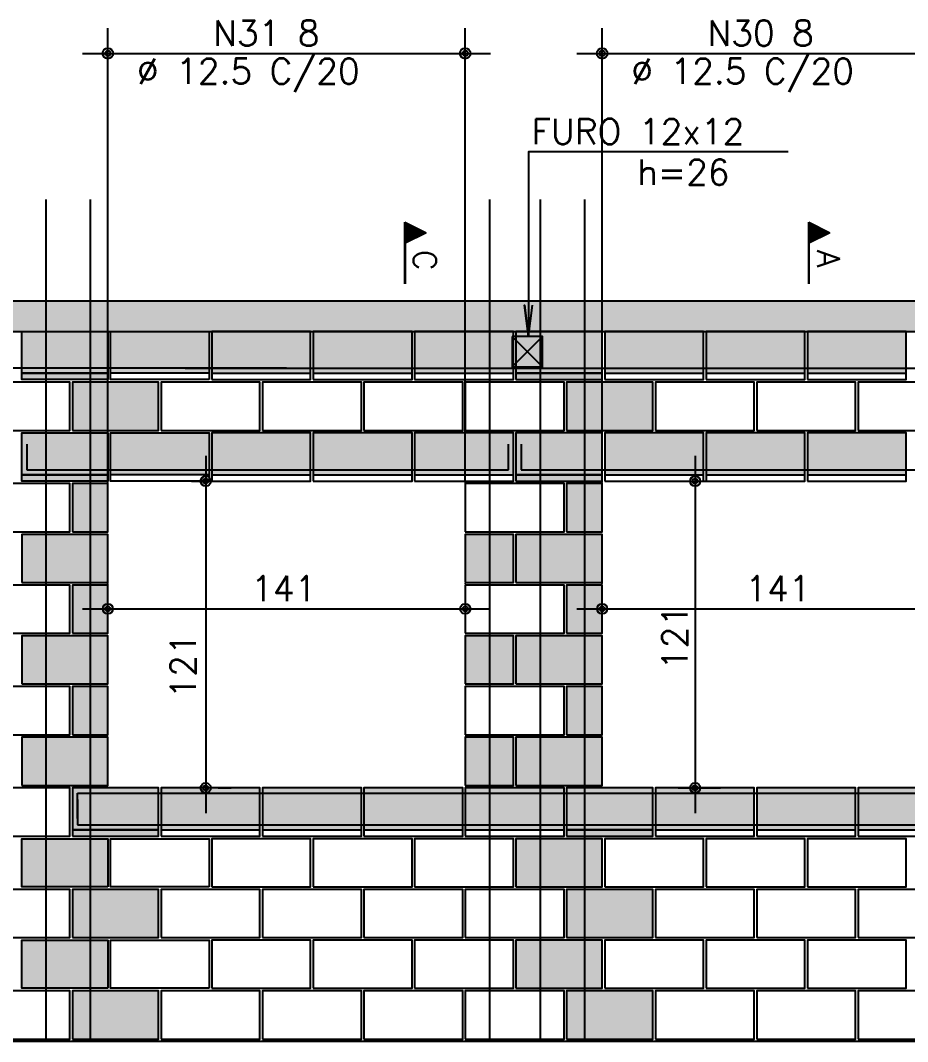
# Model space of a CAD drawing. Extents: x -2 to 121, y -2 to 61.
# Drawn here: x 23.67 to 30.67, y 47.07 to 55.12 of the extents above; entities that cross this region are included whole.
import ezdxf

# ---------------------------------------------------------------- set-up
doc = ezdxf.new("R2010")
doc.units = 0
doc.header["$MEASUREMENT"] = 0
for name, color, linetype in [('PENA_01', 1, 'CONTINUOUS'), ('PENA_02', 2, 'CONTINUOUS'), ('PENA_03', 3, 'CONTINUOUS'), ('PENA_05', 5, 'CONTINUOUS'), ('PENA_09', 254, 'CONTINUOUS'), ('PENA_11', 252, 'CONTINUOUS'), ('PENA_21', 100, 'CONTINUOUS'), ('PENA_23', 50, 'CONTINUOUS'), ('PENA_28', 135, 'CONTINUOUS')]:
    doc.layers.add(name, color=color, linetype=linetype)
doc.styles.get("Standard").update_dxf_attribs({"font": 'ROMANS.SHX'})

msp = doc.modelspace()

# ---------------------------------------------------------------- linework, layer by layer
at = {"layer": 'PENA_01', "linetype": 'Continuous'}
for p, q in [((24.36021, 51.480602), (24.36021, 55.063637)), ((27.18021, 51.480602), (27.18021, 55.063637)), ((28.26021, 51.480602), (28.26021, 55.063637)), ((24.16021, 54.863637), (27.38021, 54.863637)), ((28.06021, 54.863637), (31.28021, 54.863637)), ((27.550253, 52.630602), (27.790253, 52.390602)), ((27.790253, 52.630602), (27.550253, 52.390602)), ((24.36021, 52.340602), (23.68021, 52.340602)), ((25.16021, 52.340602), (24.38021, 52.340602)), ((25.18021, 52.340602), (25.96021, 52.340602)), ((25.98021, 52.340602), (26.76021, 52.340602)), ((26.78021, 52.340602), (27.56021, 52.340602)), ((27.58021, 52.340602), (28.26021, 52.340602)), ((28.28021, 52.340602), (29.06021, 52.340602)), ((29.08021, 52.340602), (29.86021, 52.340602)), ((29.88021, 52.340602), (30.66021, 52.340602)), ((25.132181, 51.690602), (25.132181, 48.870602)), ((28.993739, 51.690602), (28.993739, 48.870602)), ((24.36021, 51.540602), (23.68021, 51.540602)), ((25.16021, 51.540602), (24.38021, 51.540602)), ((25.18021, 51.540602), (25.96021, 51.540602)), ((25.98021, 51.540602), (26.76021, 51.540602)), ((26.78021, 51.540602), (27.56021, 51.540602)), ((27.58021, 51.540602), (28.26021, 51.540602)), ((28.28021, 51.540602), (29.06021, 51.540602)), ((29.08021, 51.540602), (29.86021, 51.540602)), ((29.88021, 51.540602), (30.66021, 51.540602)), ((25.02021, 51.490602), (25.332181, 51.490602)), ((28.87021, 51.490602), (29.193739, 51.490602)), ((24.36021, 50.490602), (24.36021, 50.68329)), ((27.18021, 50.680602), (27.18021, 50.68329)), ((28.26021, 50.680602), (28.26021, 50.68329)), ((24.16021, 50.48329), (27.38021, 50.48329)), ((28.06021, 50.48329), (31.28021, 50.48329)), ((25.230796, 49.070602), (25.332181, 49.070602)), ((28.86021, 49.070602), (29.193739, 49.070602)), ((24.08021, 48.740602), (24.76021, 48.740602)), ((24.78021, 48.740602), (25.56021, 48.740602)), ((25.58021, 48.740602), (26.36021, 48.740602)), ((26.38021, 48.740602), (27.16021, 48.740602)), ((27.18021, 48.740602), (27.96021, 48.740602)), ((27.98021, 48.740602), (28.66021, 48.740602)), ((28.68021, 48.740602), (29.46021, 48.740602)), ((29.48021, 48.740602), (30.26021, 48.740602)), ((30.28021, 48.740602), (31.06021, 48.740602))]:
    msp.add_line(p, q, dxfattribs=at)
msp.add_lwpolyline([(27.550253, 52.630602), (27.550253, 52.390602), (27.790253, 52.390602), (27.790253, 52.630602), (27.550253, 52.630602)], dxfattribs=at)
at = {"layer": 'PENA_02', "linetype": 'Continuous'}
msp.add_line((63.76021, 47.070602), (7.58021, 47.070602), dxfattribs=at)
for points in [[(43.16021, 52.670602), (43.16021, 52.910602), (7.58021, 52.910602), (7.58021, 52.670602), (43.16021, 52.670602)], [(24.36021, 52.290602), (23.68021, 52.290602), (23.68021, 52.670602), (24.36021, 52.670602), (24.36021, 52.290602)], [(25.16021, 52.290602), (24.38021, 52.290602), (24.38021, 52.670602), (25.16021, 52.670602), (25.16021, 52.290602)], [(25.18021, 52.290602), (25.96021, 52.290602), (25.96021, 52.670602), (25.18021, 52.670602), (25.18021, 52.290602)], [(25.98021, 52.290602), (26.76021, 52.290602), (26.76021, 52.670602), (25.98021, 52.670602), (25.98021, 52.290602)], [(26.78021, 52.290602), (27.56021, 52.290602), (27.56021, 52.670602), (26.78021, 52.670602), (26.78021, 52.290602)], [(27.58021, 52.290602), (28.26021, 52.290602), (28.26021, 52.670602), (27.58021, 52.670602), (27.58021, 52.290602)], [(28.28021, 52.290602), (29.06021, 52.290602), (29.06021, 52.670602), (28.28021, 52.670602), (28.28021, 52.290602)], [(29.08021, 52.290602), (29.86021, 52.290602), (29.86021, 52.670602), (29.08021, 52.670602), (29.08021, 52.290602)], [(29.88021, 52.290602), (30.66021, 52.290602), (30.66021, 52.670602), (29.88021, 52.670602), (29.88021, 52.290602)], [(23.28021, 51.890602), (24.06021, 51.890602), (24.06021, 52.270602), (23.28021, 52.270602), (23.28021, 51.890602)], [(24.08021, 51.890602), (24.76021, 51.890602), (24.76021, 52.270602), (24.08021, 52.270602), (24.08021, 51.890602)], [(24.78021, 51.890602), (25.56021, 51.890602), (25.56021, 52.270602), (24.78021, 52.270602), (24.78021, 51.890602)], [(25.58021, 51.890602), (26.36021, 51.890602), (26.36021, 52.270602), (25.58021, 52.270602), (25.58021, 51.890602)], [(26.38021, 51.890602), (27.16021, 51.890602), (27.16021, 52.270602), (26.38021, 52.270602), (26.38021, 51.890602)], [(27.18021, 51.890602), (27.96021, 51.890602), (27.96021, 52.270602), (27.18021, 52.270602), (27.18021, 51.890602)], [(27.98021, 51.890602), (28.66021, 51.890602), (28.66021, 52.270602), (27.98021, 52.270602), (27.98021, 51.890602)], [(28.68021, 51.890602), (29.46021, 51.890602), (29.46021, 52.270602), (28.68021, 52.270602), (28.68021, 51.890602)], [(29.48021, 51.890602), (30.26021, 51.890602), (30.26021, 52.270602), (29.48021, 52.270602), (29.48021, 51.890602)], [(30.28021, 51.890602), (31.06021, 51.890602), (31.06021, 52.270602), (30.28021, 52.270602), (30.28021, 51.890602)], [(24.36021, 51.490602), (23.68021, 51.490602), (23.68021, 51.870602), (24.36021, 51.870602), (24.36021, 51.490602)], [(25.16021, 51.490602), (24.38021, 51.490602), (24.38021, 51.870602), (25.16021, 51.870602), (25.16021, 51.490602)], [(25.18021, 51.490602), (25.96021, 51.490602), (25.96021, 51.870602), (25.18021, 51.870602), (25.18021, 51.490602)], [(25.98021, 51.490602), (26.76021, 51.490602), (26.76021, 51.870602), (25.98021, 51.870602), (25.98021, 51.490602)], [(26.78021, 51.490602), (27.56021, 51.490602), (27.56021, 51.870602), (26.78021, 51.870602), (26.78021, 51.490602)], [(27.58021, 51.490602), (28.26021, 51.490602), (28.26021, 51.870602), (27.58021, 51.870602), (27.58021, 51.490602)], [(28.28021, 51.490602), (29.06021, 51.490602), (29.06021, 51.870602), (28.28021, 51.870602), (28.28021, 51.490602)], [(29.08021, 51.490602), (29.86021, 51.490602), (29.86021, 51.870602), (29.08021, 51.870602), (29.08021, 51.490602)], [(29.88021, 51.490602), (30.66021, 51.490602), (30.66021, 51.870602), (29.88021, 51.870602), (29.88021, 51.490602)], [(23.28021, 51.090602), (24.06021, 51.090602), (24.06021, 51.470602), (23.28021, 51.470602), (23.28021, 51.090602)], [(24.08021, 51.090602), (24.36021, 51.090602), (24.36021, 51.470602), (24.08021, 51.470602), (24.08021, 51.090602)], [(27.18021, 51.090602), (27.96021, 51.090602), (27.96021, 51.470602), (27.18021, 51.470602), (27.18021, 51.090602)], [(27.98021, 51.090602), (28.26021, 51.090602), (28.26021, 51.470602), (27.98021, 51.470602), (27.98021, 51.090602)], [(23.68021, 50.690602), (24.36021, 50.690602), (24.36021, 51.070602), (23.68021, 51.070602), (23.68021, 50.690602)], [(27.18021, 50.690602), (27.56021, 50.690602), (27.56021, 51.070602), (27.18021, 51.070602), (27.18021, 50.690602)], [(27.58021, 50.690602), (28.26021, 50.690602), (28.26021, 51.070602), (27.58021, 51.070602), (27.58021, 50.690602)], [(23.28021, 50.290602), (24.06021, 50.290602), (24.06021, 50.670602), (23.28021, 50.670602), (23.28021, 50.290602)], [(24.08021, 50.290602), (24.36021, 50.290602), (24.36021, 50.670602), (24.08021, 50.670602), (24.08021, 50.290602)], [(27.18021, 50.290602), (27.96021, 50.290602), (27.96021, 50.670602), (27.18021, 50.670602), (27.18021, 50.290602)], [(27.98021, 50.290602), (28.26021, 50.290602), (28.26021, 50.670602), (27.98021, 50.670602), (27.98021, 50.290602)], [(23.68021, 49.890602), (24.36021, 49.890602), (24.36021, 50.270602), (23.68021, 50.270602), (23.68021, 49.890602)], [(27.18021, 49.890602), (27.56021, 49.890602), (27.56021, 50.270602), (27.18021, 50.270602), (27.18021, 49.890602)], [(27.58021, 49.890602), (28.26021, 49.890602), (28.26021, 50.270602), (27.58021, 50.270602), (27.58021, 49.890602)], [(23.28021, 49.490602), (24.06021, 49.490602), (24.06021, 49.870602), (23.28021, 49.870602), (23.28021, 49.490602)], [(24.08021, 49.490602), (24.36021, 49.490602), (24.36021, 49.870602), (24.08021, 49.870602), (24.08021, 49.490602)], [(27.18021, 49.490602), (27.96021, 49.490602), (27.96021, 49.870602), (27.18021, 49.870602), (27.18021, 49.490602)], [(27.98021, 49.490602), (28.26021, 49.490602), (28.26021, 49.870602), (27.98021, 49.870602), (27.98021, 49.490602)], [(23.68021, 49.090602), (24.36021, 49.090602), (24.36021, 49.470602), (23.68021, 49.470602), (23.68021, 49.090602)], [(27.18021, 49.090602), (27.56021, 49.090602), (27.56021, 49.470602), (27.18021, 49.470602), (27.18021, 49.090602)], [(27.58021, 49.090602), (28.26021, 49.090602), (28.26021, 49.470602), (27.58021, 49.470602), (27.58021, 49.090602)], [(23.28021, 48.690602), (24.06021, 48.690602), (24.06021, 49.070602), (23.28021, 49.070602), (23.28021, 48.690602)], [(24.08021, 48.690602), (24.76021, 48.690602), (24.76021, 49.070602), (24.08021, 49.070602), (24.08021, 48.690602)], [(24.78021, 48.690602), (25.56021, 48.690602), (25.56021, 49.070602), (24.78021, 49.070602), (24.78021, 48.690602)], [(25.58021, 48.690602), (26.36021, 48.690602), (26.36021, 49.070602), (25.58021, 49.070602), (25.58021, 48.690602)], [(26.38021, 48.690602), (27.16021, 48.690602), (27.16021, 49.070602), (26.38021, 49.070602), (26.38021, 48.690602)], [(27.18021, 48.690602), (27.96021, 48.690602), (27.96021, 49.070602), (27.18021, 49.070602), (27.18021, 48.690602)], [(27.98021, 48.690602), (28.66021, 48.690602), (28.66021, 49.070602), (27.98021, 49.070602), (27.98021, 48.690602)], [(28.68021, 48.690602), (29.46021, 48.690602), (29.46021, 49.070602), (28.68021, 49.070602), (28.68021, 48.690602)], [(29.48021, 48.690602), (30.26021, 48.690602), (30.26021, 49.070602), (29.48021, 49.070602), (29.48021, 48.690602)], [(30.28021, 48.690602), (31.06021, 48.690602), (31.06021, 49.070602), (30.28021, 49.070602), (30.28021, 48.690602)], [(24.36021, 48.290602), (23.68021, 48.290602), (23.68021, 48.670602), (24.36021, 48.670602), (24.36021, 48.290602)], [(25.16021, 48.290602), (24.38021, 48.290602), (24.38021, 48.670602), (25.16021, 48.670602), (25.16021, 48.290602)], [(25.18021, 48.290602), (25.96021, 48.290602), (25.96021, 48.670602), (25.18021, 48.670602), (25.18021, 48.290602)], [(25.98021, 48.290602), (26.76021, 48.290602), (26.76021, 48.670602), (25.98021, 48.670602), (25.98021, 48.290602)], [(26.78021, 48.290602), (27.56021, 48.290602), (27.56021, 48.670602), (26.78021, 48.670602), (26.78021, 48.290602)], [(27.58021, 48.290602), (28.26021, 48.290602), (28.26021, 48.670602), (27.58021, 48.670602), (27.58021, 48.290602)], [(28.28021, 48.290602), (29.06021, 48.290602), (29.06021, 48.670602), (28.28021, 48.670602), (28.28021, 48.290602)], [(29.08021, 48.290602), (29.86021, 48.290602), (29.86021, 48.670602), (29.08021, 48.670602), (29.08021, 48.290602)], [(29.88021, 48.290602), (30.66021, 48.290602), (30.66021, 48.670602), (29.88021, 48.670602), (29.88021, 48.290602)], [(23.28021, 47.890602), (24.06021, 47.890602), (24.06021, 48.270602), (23.28021, 48.270602), (23.28021, 47.890602)], [(24.08021, 47.890602), (24.76021, 47.890602), (24.76021, 48.270602), (24.08021, 48.270602), (24.08021, 47.890602)], [(24.78021, 47.890602), (25.56021, 47.890602), (25.56021, 48.270602), (24.78021, 48.270602), (24.78021, 47.890602)], [(25.58021, 47.890602), (26.36021, 47.890602), (26.36021, 48.270602), (25.58021, 48.270602), (25.58021, 47.890602)], [(26.38021, 47.890602), (27.16021, 47.890602), (27.16021, 48.270602), (26.38021, 48.270602), (26.38021, 47.890602)], [(27.18021, 47.890602), (27.96021, 47.890602), (27.96021, 48.270602), (27.18021, 48.270602), (27.18021, 47.890602)], [(27.98021, 47.890602), (28.66021, 47.890602), (28.66021, 48.270602), (27.98021, 48.270602), (27.98021, 47.890602)], [(28.68021, 47.890602), (29.46021, 47.890602), (29.46021, 48.270602), (28.68021, 48.270602), (28.68021, 47.890602)], [(29.48021, 47.890602), (30.26021, 47.890602), (30.26021, 48.270602), (29.48021, 48.270602), (29.48021, 47.890602)], [(30.28021, 47.890602), (31.06021, 47.890602), (31.06021, 48.270602), (30.28021, 48.270602), (30.28021, 47.890602)], [(24.36021, 47.490602), (23.68021, 47.490602), (23.68021, 47.870602), (24.36021, 47.870602), (24.36021, 47.490602)], [(25.16021, 47.490602), (24.38021, 47.490602), (24.38021, 47.870602), (25.16021, 47.870602), (25.16021, 47.490602)], [(25.18021, 47.490602), (25.96021, 47.490602), (25.96021, 47.870602), (25.18021, 47.870602), (25.18021, 47.490602)], [(25.98021, 47.490602), (26.76021, 47.490602), (26.76021, 47.870602), (25.98021, 47.870602), (25.98021, 47.490602)], [(26.78021, 47.490602), (27.56021, 47.490602), (27.56021, 47.870602), (26.78021, 47.870602), (26.78021, 47.490602)], [(27.58021, 47.490602), (28.26021, 47.490602), (28.26021, 47.870602), (27.58021, 47.870602), (27.58021, 47.490602)], [(28.28021, 47.490602), (29.06021, 47.490602), (29.06021, 47.870602), (28.28021, 47.870602), (28.28021, 47.490602)], [(29.08021, 47.490602), (29.86021, 47.490602), (29.86021, 47.870602), (29.08021, 47.870602), (29.08021, 47.490602)], [(29.88021, 47.490602), (30.66021, 47.490602), (30.66021, 47.870602), (29.88021, 47.870602), (29.88021, 47.490602)], [(23.28021, 47.090602), (24.06021, 47.090602), (24.06021, 47.470602), (23.28021, 47.470602), (23.28021, 47.090602)], [(24.08021, 47.090602), (24.76021, 47.090602), (24.76021, 47.470602), (24.08021, 47.470602), (24.08021, 47.090602)], [(24.78021, 47.090602), (25.56021, 47.090602), (25.56021, 47.470602), (24.78021, 47.470602), (24.78021, 47.090602)], [(25.58021, 47.090602), (26.36021, 47.090602), (26.36021, 47.470602), (25.58021, 47.470602), (25.58021, 47.090602)], [(26.38021, 47.090602), (27.16021, 47.090602), (27.16021, 47.470602), (26.38021, 47.470602), (26.38021, 47.090602)], [(27.18021, 47.090602), (27.96021, 47.090602), (27.96021, 47.470602), (27.18021, 47.470602), (27.18021, 47.090602)], [(27.98021, 47.090602), (28.66021, 47.090602), (28.66021, 47.470602), (27.98021, 47.470602), (27.98021, 47.090602)], [(28.68021, 47.090602), (29.46021, 47.090602), (29.46021, 47.470602), (28.68021, 47.470602), (28.68021, 47.090602)], [(29.48021, 47.090602), (30.26021, 47.090602), (30.26021, 47.470602), (29.48021, 47.470602), (29.48021, 47.090602)], [(30.28021, 47.090602), (31.06021, 47.090602), (31.06021, 47.470602), (30.28021, 47.470602), (30.28021, 47.090602)]]:
    msp.add_lwpolyline(points, dxfattribs=at)
for centre, radius in [((24.36021, 54.863637), 0.041625), ((24.36021, 54.863637), 0.02075), ((27.18021, 54.863637), 0.041625), ((27.18021, 54.863637), 0.02075), ((28.26021, 54.863637), 0.041625), ((28.26021, 54.863637), 0.02075), ((25.132181, 51.490602), 0.04), ((25.132181, 51.490602), 0.02), ((28.993739, 51.490602), 0.04), ((28.993739, 51.490602), 0.02), ((24.36021, 50.48329), 0.04), ((24.36021, 50.48329), 0.02), ((27.18021, 50.48329), 0.04), ((27.18021, 50.48329), 0.02), ((28.26021, 50.48329), 0.04), ((28.26021, 50.48329), 0.02), ((25.132181, 49.070602), 0.04), ((25.132181, 49.070602), 0.02), ((28.993739, 49.070602), 0.04), ((28.993739, 49.070602), 0.02)]:
    msp.add_circle(centre, radius, dxfattribs=at)
at = {"layer": 'PENA_03', "linetype": 'Continuous'}
for p, q in [((26.70457, 53.045709), (26.70457, 53.532091)), ((26.70457, 53.532091), (26.870503, 53.449125)), ((26.705265, 53.530963), (26.868942, 53.449125)), ((26.705266, 53.530963), (26.705266, 53.367286)), ((26.717334, 53.525709), (26.717334, 53.37254)), ((26.730098, 53.519327), (26.730098, 53.378922)), ((26.742862, 53.512945), (26.742862, 53.385304)), ((26.755626, 53.506563), (26.755626, 53.391686)), ((26.76839, 53.500181), (26.76839, 53.398068)), ((26.781154, 53.493799), (26.781154, 53.40445)), ((26.793918, 53.487417), (26.793918, 53.410832)), ((26.806682, 53.481035), (26.806682, 53.417214)), ((26.819446, 53.474653), (26.819446, 53.423596)), ((29.889802, 53.045709), (29.889802, 53.532091)), ((29.889802, 53.532091), (30.055735, 53.449125)), ((29.890497, 53.530963), (30.054174, 53.449125)), ((29.890498, 53.530963), (29.890498, 53.367286)), ((29.902566, 53.525709), (29.902566, 53.37254)), ((29.91533, 53.519327), (29.91533, 53.378922)), ((29.928094, 53.512945), (29.928094, 53.385304)), ((29.940858, 53.506563), (29.940858, 53.391686)), ((29.953622, 53.500181), (29.953622, 53.398068)), ((29.966386, 53.493799), (29.966386, 53.40445)), ((29.97915, 53.487417), (29.97915, 53.410832)), ((29.991914, 53.481035), (29.991914, 53.417214)), ((30.004678, 53.474653), (30.004678, 53.423596)), ((26.870503, 53.449125), (26.705265, 53.366506)), ((26.868942, 53.449125), (26.705266, 53.367286)), ((26.83221, 53.468271), (26.83221, 53.429978)), ((26.844975, 53.461889), (26.844975, 53.43636)), ((26.857739, 53.455507), (26.857739, 53.442743)), ((30.055735, 53.449125), (29.890497, 53.366506)), ((30.054174, 53.449125), (29.890498, 53.367286)), ((30.017442, 53.468271), (30.017442, 53.429978)), ((30.030207, 53.461889), (30.030207, 53.43636)), ((30.042971, 53.455507), (30.042971, 53.442743)), ((26.705266, 53.366506), (26.705266, 53.045709)), ((29.890498, 53.366506), (29.890498, 53.045709)), ((24.82021, 51.490602), (24.82021, 51.490602)), ((28.67021, 51.490602), (28.67021, 51.490602)), ((24.36021, 51.280602), (24.36021, 51.280602)), ((27.18021, 51.280602), (27.18021, 51.280602)), ((28.26021, 51.280602), (28.26021, 51.280602)), ((27.18021, 50.480602), (27.18021, 50.480602)), ((28.26021, 50.480602), (28.26021, 50.480602)), ((24.36021, 50.290602), (24.36021, 50.290602)), ((25.030796, 49.070602), (25.030796, 49.070602)), ((28.66021, 49.070602), (28.66021, 49.070602))]:
    msp.add_line(p, q, dxfattribs=at)
msp.add_lwpolyline([(29.728375, 54.086618), (27.679285, 54.086618), (27.679285, 52.630833), (27.646653, 52.878694), (27.679285, 52.630833), (27.711916, 52.878694)], dxfattribs=at)
at = {"layer": 'PENA_05', "linetype": 'Continuous'}
for p, q in [((25.77021, 52.380602), (7.68021, 52.380602)), ((24.97021, 52.380602), (43.12021, 52.380602)), ((23.72021, 51.780602), (23.72021, 51.580602)), ((27.52021, 51.580602), (27.52021, 51.780602)), ((27.62021, 51.780602), (27.62021, 51.580602)), ((23.72021, 51.580602), (27.52021, 51.580602)), ((27.62021, 51.580602), (35.42021, 51.580602)), ((24.12021, 48.830602), (24.12021, 49.030602)), ((24.12021, 49.030602), (35.02021, 49.030602)), ((24.12021, 48.980602), (24.12021, 48.780602)), ((24.12021, 48.780602), (35.02021, 48.780602))]:
    msp.add_line(p, q, dxfattribs=at)
for points in [[(23.87021, 53.710602), (23.87021, 47.070602)], [(24.22021, 53.710602), (24.22021, 47.070602)], [(27.37021, 53.710602), (27.37021, 47.070602)], [(27.77021, 53.710602), (27.77021, 47.070602)], [(28.12021, 53.710602), (28.12021, 47.070602)]]:
    msp.add_lwpolyline(points, dxfattribs=at)
at = {"layer": 'PENA_09', "linetype": 'Continuous'}
for points in [[(24.36021, 52.340602), (23.68021, 52.340602), (23.68021, 52.670602), (24.36021, 52.670602), (24.36021, 52.340602)], [(25.16021, 52.340602), (24.38021, 52.340602), (24.38021, 52.670602), (25.16021, 52.670602), (25.16021, 52.340602)], [(25.18021, 52.340602), (25.96021, 52.340602), (25.96021, 52.670602), (25.18021, 52.670602), (25.18021, 52.340602)], [(25.98021, 52.340602), (26.76021, 52.340602), (26.76021, 52.670602), (25.98021, 52.670602), (25.98021, 52.340602)], [(26.78021, 52.340602), (27.56021, 52.340602), (27.56021, 52.670602), (26.78021, 52.670602), (26.78021, 52.340602)], [(27.58021, 52.340602), (28.26021, 52.340602), (28.26021, 52.670602), (27.58021, 52.670602), (27.58021, 52.340602)], [(28.28021, 52.340602), (29.06021, 52.340602), (29.06021, 52.670602), (28.28021, 52.670602), (28.28021, 52.340602)], [(29.08021, 52.340602), (29.86021, 52.340602), (29.86021, 52.670602), (29.08021, 52.670602), (29.08021, 52.340602)], [(29.88021, 52.340602), (30.66021, 52.340602), (30.66021, 52.670602), (29.88021, 52.670602), (29.88021, 52.340602)], [(24.36021, 51.540602), (23.68021, 51.540602), (23.68021, 51.870602), (24.36021, 51.870602), (24.36021, 51.540602)], [(25.16021, 51.540602), (24.38021, 51.540602), (24.38021, 51.870602), (25.16021, 51.870602), (25.16021, 51.540602)], [(25.18021, 51.540602), (25.96021, 51.540602), (25.96021, 51.870602), (25.18021, 51.870602), (25.18021, 51.540602)], [(25.98021, 51.540602), (26.76021, 51.540602), (26.76021, 51.870602), (25.98021, 51.870602), (25.98021, 51.540602)], [(26.78021, 51.540602), (27.56021, 51.540602), (27.56021, 51.870602), (26.78021, 51.870602), (26.78021, 51.540602)], [(27.58021, 51.540602), (28.26021, 51.540602), (28.26021, 51.870602), (27.58021, 51.870602), (27.58021, 51.540602)], [(28.28021, 51.540602), (29.06021, 51.540602), (29.06021, 51.870602), (28.28021, 51.870602), (28.28021, 51.540602)], [(29.08021, 51.540602), (29.86021, 51.540602), (29.86021, 51.870602), (29.08021, 51.870602), (29.08021, 51.540602)], [(29.88021, 51.540602), (30.66021, 51.540602), (30.66021, 51.870602), (29.88021, 51.870602), (29.88021, 51.540602)], [(24.08021, 48.740602), (24.76021, 48.740602), (24.76021, 49.070602), (24.08021, 49.070602), (24.08021, 48.740602)], [(24.78021, 48.740602), (25.56021, 48.740602), (25.56021, 49.070602), (24.78021, 49.070602), (24.78021, 48.740602)], [(25.58021, 48.740602), (26.36021, 48.740602), (26.36021, 49.070602), (25.58021, 49.070602), (25.58021, 48.740602)], [(26.38021, 48.740602), (27.16021, 48.740602), (27.16021, 49.070602), (26.38021, 49.070602), (26.38021, 48.740602)], [(27.18021, 48.740602), (27.96021, 48.740602), (27.96021, 49.070602), (27.18021, 49.070602), (27.18021, 48.740602)], [(27.98021, 48.740602), (28.66021, 48.740602), (28.66021, 49.070602), (27.98021, 49.070602), (27.98021, 48.740602)], [(28.68021, 48.740602), (29.46021, 48.740602), (29.46021, 49.070602), (28.68021, 49.070602), (28.68021, 48.740602)], [(29.48021, 48.740602), (30.26021, 48.740602), (30.26021, 49.070602), (29.48021, 49.070602), (29.48021, 48.740602)], [(30.28021, 48.740602), (31.06021, 48.740602), (31.06021, 49.070602), (30.28021, 49.070602), (30.28021, 48.740602)]]:
    msp.add_lwpolyline(points, dxfattribs=at)
for points in [[(24.36021, 52.340602), (23.68021, 52.340602), (23.68021, 52.670602)], [(24.36021, 52.340602), (23.68021, 52.670602), (24.36021, 52.670602)], [(24.36021, 52.340602), (24.36021, 52.670602), (24.36021, 52.340602)], [(25.16021, 52.340602), (24.38021, 52.340602), (24.38021, 52.670602)], [(25.16021, 52.340602), (24.38021, 52.670602), (25.16021, 52.670602)], [(25.16021, 52.340602), (25.16021, 52.670602), (25.16021, 52.340602)], [(25.18021, 52.340602), (25.96021, 52.340602), (25.96021, 52.670602)], [(25.18021, 52.340602), (25.96021, 52.670602), (25.18021, 52.670602)], [(25.18021, 52.340602), (25.18021, 52.670602), (25.18021, 52.340602)], [(25.98021, 52.340602), (26.76021, 52.340602), (26.76021, 52.670602)], [(25.98021, 52.340602), (26.76021, 52.670602), (25.98021, 52.670602)], [(25.98021, 52.340602), (25.98021, 52.670602), (25.98021, 52.340602)], [(26.78021, 52.340602), (27.56021, 52.340602), (27.56021, 52.670602)], [(26.78021, 52.340602), (27.56021, 52.670602), (26.78021, 52.670602)], [(26.78021, 52.340602), (26.78021, 52.670602), (26.78021, 52.340602)], [(27.58021, 52.340602), (28.26021, 52.340602), (28.26021, 52.670602)], [(27.58021, 52.340602), (28.26021, 52.670602), (27.58021, 52.670602)], [(27.58021, 52.340602), (27.58021, 52.670602), (27.58021, 52.340602)], [(28.28021, 52.340602), (29.06021, 52.340602), (29.06021, 52.670602)], [(28.28021, 52.340602), (29.06021, 52.670602), (28.28021, 52.670602)], [(28.28021, 52.340602), (28.28021, 52.670602), (28.28021, 52.340602)], [(29.08021, 52.340602), (29.86021, 52.340602), (29.86021, 52.670602)], [(29.08021, 52.340602), (29.86021, 52.670602), (29.08021, 52.670602)], [(29.08021, 52.340602), (29.08021, 52.670602), (29.08021, 52.340602)], [(29.88021, 52.340602), (30.66021, 52.340602), (30.66021, 52.670602)], [(29.88021, 52.340602), (30.66021, 52.670602), (29.88021, 52.670602)], [(29.88021, 52.340602), (29.88021, 52.670602), (29.88021, 52.340602)], [(24.36021, 51.540602), (23.68021, 51.540602), (23.68021, 51.870602)], [(24.36021, 51.540602), (23.68021, 51.870602), (24.36021, 51.870602)], [(24.36021, 51.540602), (24.36021, 51.870602), (24.36021, 51.540602)], [(25.16021, 51.540602), (24.38021, 51.540602), (24.38021, 51.870602)], [(25.16021, 51.540602), (24.38021, 51.870602), (25.16021, 51.870602)], [(25.16021, 51.540602), (25.16021, 51.870602), (25.16021, 51.540602)], [(25.18021, 51.540602), (25.96021, 51.540602), (25.96021, 51.870602)], [(25.18021, 51.540602), (25.96021, 51.870602), (25.18021, 51.870602)], [(25.18021, 51.540602), (25.18021, 51.870602), (25.18021, 51.540602)], [(25.98021, 51.540602), (26.76021, 51.540602), (26.76021, 51.870602)], [(25.98021, 51.540602), (26.76021, 51.870602), (25.98021, 51.870602)], [(25.98021, 51.540602), (25.98021, 51.870602), (25.98021, 51.540602)], [(26.78021, 51.540602), (27.56021, 51.540602), (27.56021, 51.870602)], [(26.78021, 51.540602), (27.56021, 51.870602), (26.78021, 51.870602)], [(26.78021, 51.540602), (26.78021, 51.870602), (26.78021, 51.540602)], [(27.58021, 51.540602), (28.26021, 51.540602), (28.26021, 51.870602)], [(27.58021, 51.540602), (28.26021, 51.870602), (27.58021, 51.870602)], [(27.58021, 51.540602), (27.58021, 51.870602), (27.58021, 51.540602)], [(28.28021, 51.540602), (29.06021, 51.540602), (29.06021, 51.870602)], [(28.28021, 51.540602), (29.06021, 51.870602), (28.28021, 51.870602)], [(28.28021, 51.540602), (28.28021, 51.870602), (28.28021, 51.540602)], [(29.08021, 51.540602), (29.86021, 51.540602), (29.86021, 51.870602)], [(29.08021, 51.540602), (29.86021, 51.870602), (29.08021, 51.870602)], [(29.08021, 51.540602), (29.08021, 51.870602), (29.08021, 51.540602)], [(29.88021, 51.540602), (30.66021, 51.540602), (30.66021, 51.870602)], [(29.88021, 51.540602), (30.66021, 51.870602), (29.88021, 51.870602)], [(29.88021, 51.540602), (29.88021, 51.870602), (29.88021, 51.540602)], [(24.08021, 48.740602), (24.76021, 48.740602), (24.76021, 49.070602)], [(24.08021, 48.740602), (24.76021, 49.070602), (24.08021, 49.070602)], [(24.08021, 48.740602), (24.08021, 49.070602), (24.08021, 48.740602)], [(24.78021, 48.740602), (25.56021, 48.740602), (25.56021, 49.070602)], [(24.78021, 48.740602), (25.56021, 49.070602), (24.78021, 49.070602)], [(24.78021, 48.740602), (24.78021, 49.070602), (24.78021, 48.740602)], [(25.58021, 48.740602), (26.36021, 48.740602), (26.36021, 49.070602)], [(25.58021, 48.740602), (26.36021, 49.070602), (25.58021, 49.070602)], [(25.58021, 48.740602), (25.58021, 49.070602), (25.58021, 48.740602)], [(26.38021, 48.740602), (27.16021, 48.740602), (27.16021, 49.070602)], [(26.38021, 48.740602), (27.16021, 49.070602), (26.38021, 49.070602)], [(26.38021, 48.740602), (26.38021, 49.070602), (26.38021, 48.740602)], [(27.18021, 48.740602), (27.96021, 48.740602), (27.96021, 49.070602)], [(27.18021, 48.740602), (27.96021, 49.070602), (27.18021, 49.070602)], [(27.18021, 48.740602), (27.18021, 49.070602), (27.18021, 48.740602)], [(27.98021, 48.740602), (28.66021, 48.740602), (28.66021, 49.070602)], [(27.98021, 48.740602), (28.66021, 49.070602), (27.98021, 49.070602)], [(27.98021, 48.740602), (27.98021, 49.070602), (27.98021, 48.740602)], [(28.68021, 48.740602), (29.46021, 48.740602), (29.46021, 49.070602)], [(28.68021, 48.740602), (29.46021, 49.070602), (28.68021, 49.070602)], [(28.68021, 48.740602), (28.68021, 49.070602), (28.68021, 48.740602)], [(29.48021, 48.740602), (30.26021, 48.740602), (30.26021, 49.070602)], [(29.48021, 48.740602), (30.26021, 49.070602), (29.48021, 49.070602)], [(29.48021, 48.740602), (29.48021, 49.070602), (29.48021, 48.740602)], [(30.28021, 48.740602), (31.06021, 48.740602), (31.06021, 49.070602)], [(30.28021, 48.740602), (31.06021, 49.070602), (30.28021, 49.070602)], [(30.28021, 48.740602), (30.28021, 49.070602), (30.28021, 48.740602)]]:
    msp.add_solid(points, dxfattribs=at)
at = {"layer": 'PENA_11', "linetype": 'Continuous'}
for points in [[(43.16021, 52.670602), (43.16021, 52.910602), (7.58021, 52.910602)], [(43.16021, 52.670602), (7.58021, 52.910602), (7.58021, 52.670602)], [(43.16021, 52.670602), (7.58021, 52.670602), (43.16021, 52.670602)]]:
    msp.add_solid(points, dxfattribs=at)
at = {"layer": 'PENA_21', "linetype": 'Continuous'}
for points in [[(24.36021, 52.290602), (23.68021, 52.290602), (23.68021, 52.340602), (24.36021, 52.340602), (24.36021, 52.290602)], [(24.08021, 51.890602), (24.76021, 51.890602), (24.76021, 52.270602), (24.08021, 52.270602), (24.08021, 51.890602)], [(27.58021, 52.290602), (28.26021, 52.290602), (28.26021, 52.340602), (27.58021, 52.340602), (27.58021, 52.290602)], [(27.98021, 51.890602), (28.66021, 51.890602), (28.66021, 52.270602), (27.98021, 52.270602), (27.98021, 51.890602)], [(24.36021, 51.490602), (23.68021, 51.490602), (23.68021, 51.540602), (24.36021, 51.540602), (24.36021, 51.490602)], [(27.58021, 51.490602), (28.26021, 51.490602), (28.26021, 51.540602), (27.58021, 51.540602), (27.58021, 51.490602)], [(23.68021, 50.690602), (24.36021, 50.690602), (24.36021, 51.070602), (23.68021, 51.070602), (23.68021, 50.690602)], [(27.58021, 50.690602), (28.26021, 50.690602), (28.26021, 51.070602), (27.58021, 51.070602), (27.58021, 50.690602)], [(23.68021, 49.890602), (24.36021, 49.890602), (24.36021, 50.270602), (23.68021, 50.270602), (23.68021, 49.890602)], [(27.58021, 49.890602), (28.26021, 49.890602), (28.26021, 50.270602), (27.58021, 50.270602), (27.58021, 49.890602)], [(23.68021, 49.090602), (24.36021, 49.090602), (24.36021, 49.470602), (23.68021, 49.470602), (23.68021, 49.090602)], [(27.58021, 49.090602), (28.26021, 49.090602), (28.26021, 49.470602), (27.58021, 49.470602), (27.58021, 49.090602)], [(24.08021, 48.690602), (24.76021, 48.690602), (24.76021, 48.740602), (24.08021, 48.740602), (24.08021, 48.690602)], [(27.98021, 48.690602), (28.66021, 48.690602), (28.66021, 48.740602), (27.98021, 48.740602), (27.98021, 48.690602)], [(24.36021, 48.290602), (23.68021, 48.290602), (23.68021, 48.670602), (24.36021, 48.670602), (24.36021, 48.290602)], [(27.58021, 48.290602), (28.26021, 48.290602), (28.26021, 48.670602), (27.58021, 48.670602), (27.58021, 48.290602)], [(24.08021, 47.890602), (24.76021, 47.890602), (24.76021, 48.270602), (24.08021, 48.270602), (24.08021, 47.890602)], [(27.98021, 47.890602), (28.66021, 47.890602), (28.66021, 48.270602), (27.98021, 48.270602), (27.98021, 47.890602)], [(24.36021, 47.490602), (23.68021, 47.490602), (23.68021, 47.870602), (24.36021, 47.870602), (24.36021, 47.490602)], [(27.58021, 47.490602), (28.26021, 47.490602), (28.26021, 47.870602), (27.58021, 47.870602), (27.58021, 47.490602)], [(24.08021, 47.090602), (24.76021, 47.090602), (24.76021, 47.470602), (24.08021, 47.470602), (24.08021, 47.090602)], [(27.98021, 47.090602), (28.66021, 47.090602), (28.66021, 47.470602), (27.98021, 47.470602), (27.98021, 47.090602)]]:
    msp.add_lwpolyline(points, dxfattribs=at)
for points in [[(24.36021, 52.290602), (23.68021, 52.290602), (23.68021, 52.340602)], [(24.36021, 52.290602), (23.68021, 52.340602), (24.36021, 52.340602)], [(24.08021, 51.890602), (24.76021, 51.890602), (24.76021, 52.270602)], [(24.08021, 51.890602), (24.76021, 52.270602), (24.08021, 52.270602)], [(24.08021, 51.890602), (24.08021, 52.270602), (24.08021, 51.890602)], [(24.36021, 52.290602), (24.36021, 52.340602), (24.36021, 52.290602)], [(27.58021, 52.290602), (28.26021, 52.290602), (28.26021, 52.340602)], [(27.58021, 52.290602), (28.26021, 52.340602), (27.58021, 52.340602)], [(27.58021, 52.290602), (27.58021, 52.340602), (27.58021, 52.290602)], [(27.98021, 51.890602), (28.66021, 51.890602), (28.66021, 52.270602)], [(27.98021, 51.890602), (28.66021, 52.270602), (27.98021, 52.270602)], [(27.98021, 51.890602), (27.98021, 52.270602), (27.98021, 51.890602)], [(24.36021, 51.490602), (23.68021, 51.490602), (23.68021, 51.540602)], [(24.36021, 51.490602), (23.68021, 51.540602), (24.36021, 51.540602)], [(24.36021, 51.490602), (24.36021, 51.540602), (24.36021, 51.490602)], [(27.58021, 51.490602), (28.26021, 51.490602), (28.26021, 51.540602)], [(27.58021, 51.490602), (28.26021, 51.540602), (27.58021, 51.540602)], [(27.58021, 51.490602), (27.58021, 51.540602), (27.58021, 51.490602)], [(23.68021, 50.690602), (24.36021, 50.690602), (24.36021, 51.070602)], [(23.68021, 50.690602), (24.36021, 51.070602), (23.68021, 51.070602)], [(23.68021, 50.690602), (23.68021, 51.070602), (23.68021, 50.690602)], [(27.58021, 50.690602), (28.26021, 50.690602), (28.26021, 51.070602)], [(27.58021, 50.690602), (28.26021, 51.070602), (27.58021, 51.070602)], [(27.58021, 50.690602), (27.58021, 51.070602), (27.58021, 50.690602)], [(23.68021, 49.890602), (24.36021, 49.890602), (24.36021, 50.270602)], [(23.68021, 49.890602), (24.36021, 50.270602), (23.68021, 50.270602)], [(23.68021, 49.890602), (23.68021, 50.270602), (23.68021, 49.890602)], [(27.58021, 49.890602), (28.26021, 49.890602), (28.26021, 50.270602)], [(27.58021, 49.890602), (28.26021, 50.270602), (27.58021, 50.270602)], [(27.58021, 49.890602), (27.58021, 50.270602), (27.58021, 49.890602)], [(23.68021, 49.090602), (24.36021, 49.090602), (24.36021, 49.470602)], [(23.68021, 49.090602), (24.36021, 49.470602), (23.68021, 49.470602)], [(23.68021, 49.090602), (23.68021, 49.470602), (23.68021, 49.090602)], [(27.58021, 49.090602), (28.26021, 49.090602), (28.26021, 49.470602)], [(27.58021, 49.090602), (28.26021, 49.470602), (27.58021, 49.470602)], [(27.58021, 49.090602), (27.58021, 49.470602), (27.58021, 49.090602)], [(24.08021, 48.690602), (24.76021, 48.690602), (24.76021, 48.740602)], [(24.08021, 48.690602), (24.76021, 48.740602), (24.08021, 48.740602)], [(24.08021, 48.690602), (24.08021, 48.740602), (24.08021, 48.690602)], [(27.98021, 48.690602), (28.66021, 48.690602), (28.66021, 48.740602)], [(27.98021, 48.690602), (28.66021, 48.740602), (27.98021, 48.740602)], [(27.98021, 48.690602), (27.98021, 48.740602), (27.98021, 48.690602)], [(24.36021, 48.290602), (23.68021, 48.290602), (23.68021, 48.670602)], [(24.36021, 48.290602), (23.68021, 48.670602), (24.36021, 48.670602)], [(24.36021, 48.290602), (24.36021, 48.670602), (24.36021, 48.290602)], [(27.58021, 48.290602), (28.26021, 48.290602), (28.26021, 48.670602)], [(27.58021, 48.290602), (28.26021, 48.670602), (27.58021, 48.670602)], [(27.58021, 48.290602), (27.58021, 48.670602), (27.58021, 48.290602)], [(24.08021, 47.890602), (24.76021, 47.890602), (24.76021, 48.270602)], [(24.08021, 47.890602), (24.76021, 48.270602), (24.08021, 48.270602)], [(24.08021, 47.890602), (24.08021, 48.270602), (24.08021, 47.890602)], [(27.98021, 47.890602), (28.66021, 47.890602), (28.66021, 48.270602)], [(27.98021, 47.890602), (28.66021, 48.270602), (27.98021, 48.270602)], [(27.98021, 47.890602), (27.98021, 48.270602), (27.98021, 47.890602)], [(24.36021, 47.490602), (23.68021, 47.490602), (23.68021, 47.870602)], [(24.36021, 47.490602), (23.68021, 47.870602), (24.36021, 47.870602)], [(24.36021, 47.490602), (24.36021, 47.870602), (24.36021, 47.490602)], [(27.58021, 47.490602), (28.26021, 47.490602), (28.26021, 47.870602)], [(27.58021, 47.490602), (28.26021, 47.870602), (27.58021, 47.870602)], [(27.58021, 47.490602), (27.58021, 47.870602), (27.58021, 47.490602)], [(24.08021, 47.090602), (24.76021, 47.090602), (24.76021, 47.470602)], [(24.08021, 47.090602), (24.76021, 47.470602), (24.08021, 47.470602)], [(24.08021, 47.090602), (24.08021, 47.470602), (24.08021, 47.090602)], [(27.98021, 47.090602), (28.66021, 47.090602), (28.66021, 47.470602)], [(27.98021, 47.090602), (28.66021, 47.470602), (27.98021, 47.470602)], [(27.98021, 47.090602), (27.98021, 47.470602), (27.98021, 47.090602)]]:
    msp.add_solid(points, dxfattribs=at)
at = {"layer": 'PENA_23', "linetype": 'Continuous'}
for points in [[(27.18021, 50.690602), (27.56021, 50.690602), (27.56021, 51.070602), (27.18021, 51.070602), (27.18021, 50.690602)], [(27.18021, 49.890602), (27.56021, 49.890602), (27.56021, 50.270602), (27.18021, 50.270602), (27.18021, 49.890602)], [(27.18021, 49.090602), (27.56021, 49.090602), (27.56021, 49.470602), (27.18021, 49.470602), (27.18021, 49.090602)]]:
    msp.add_lwpolyline(points, dxfattribs=at)
for points in [[(27.18021, 50.690602), (27.56021, 50.690602), (27.56021, 51.070602)], [(27.18021, 50.690602), (27.56021, 51.070602), (27.18021, 51.070602)], [(27.18021, 50.690602), (27.18021, 51.070602), (27.18021, 50.690602)], [(27.18021, 49.890602), (27.56021, 49.890602), (27.56021, 50.270602)], [(27.18021, 49.890602), (27.56021, 50.270602), (27.18021, 50.270602)], [(27.18021, 49.890602), (27.18021, 50.270602), (27.18021, 49.890602)], [(27.18021, 49.090602), (27.56021, 49.090602), (27.56021, 49.470602)], [(27.18021, 49.090602), (27.56021, 49.470602), (27.18021, 49.470602)], [(27.18021, 49.090602), (27.18021, 49.470602), (27.18021, 49.090602)]]:
    msp.add_solid(points, dxfattribs=at)
at = {"layer": 'PENA_28', "linetype": 'Continuous'}
for points in [[(24.08021, 51.090602), (24.36021, 51.090602), (24.36021, 51.470602), (24.08021, 51.470602), (24.08021, 51.090602)], [(27.98021, 51.090602), (28.26021, 51.090602), (28.26021, 51.470602), (27.98021, 51.470602), (27.98021, 51.090602)], [(24.08021, 50.290602), (24.36021, 50.290602), (24.36021, 50.670602), (24.08021, 50.670602), (24.08021, 50.290602)], [(27.98021, 50.290602), (28.26021, 50.290602), (28.26021, 50.670602), (27.98021, 50.670602), (27.98021, 50.290602)], [(24.08021, 49.490602), (24.36021, 49.490602), (24.36021, 49.870602), (24.08021, 49.870602), (24.08021, 49.490602)], [(27.98021, 49.490602), (28.26021, 49.490602), (28.26021, 49.870602), (27.98021, 49.870602), (27.98021, 49.490602)]]:
    msp.add_lwpolyline(points, dxfattribs=at)
for points in [[(24.08021, 51.090602), (24.36021, 51.090602), (24.36021, 51.470602)], [(24.08021, 51.090602), (24.36021, 51.470602), (24.08021, 51.470602)], [(24.08021, 51.090602), (24.08021, 51.470602), (24.08021, 51.090602)], [(27.98021, 51.090602), (28.26021, 51.090602), (28.26021, 51.470602)], [(27.98021, 51.090602), (28.26021, 51.470602), (27.98021, 51.470602)], [(27.98021, 51.090602), (27.98021, 51.470602), (27.98021, 51.090602)], [(24.08021, 50.290602), (24.36021, 50.290602), (24.36021, 50.670602)], [(24.08021, 50.290602), (24.36021, 50.670602), (24.08021, 50.670602)], [(24.08021, 50.290602), (24.08021, 50.670602), (24.08021, 50.290602)], [(27.98021, 50.290602), (28.26021, 50.290602), (28.26021, 50.670602)], [(27.98021, 50.290602), (28.26021, 50.670602), (27.98021, 50.670602)], [(27.98021, 50.290602), (27.98021, 50.670602), (27.98021, 50.290602)], [(24.08021, 49.490602), (24.36021, 49.490602), (24.36021, 49.870602)], [(24.08021, 49.490602), (24.36021, 49.870602), (24.08021, 49.870602)], [(24.08021, 49.490602), (24.08021, 49.870602), (24.08021, 49.490602)], [(27.98021, 49.490602), (28.26021, 49.490602), (28.26021, 49.870602)], [(27.98021, 49.490602), (28.26021, 49.870602), (27.98021, 49.870602)], [(27.98021, 49.490602), (27.98021, 49.870602), (27.98021, 49.490602)]]:
    msp.add_solid(points, dxfattribs=at)

# ---------------------------------------------------------------- texts
at = {"layer": 'PENA_03', "linetype": 'Continuous'}
for s, p in [('N31 8', (25.19021, 54.923637)), ('N30 8', (29.09021, 54.923637)), ('%%c 12.5 C/20', (24.59021, 54.623637)), ('%%c 12.5 C/20', (28.49021, 54.623637)), ('FURO 12x12', (27.701622, 54.147544)), ('h=26', (28.536803, 53.826249)), ('141', (25.49021, 50.54329)), ('141', (29.39021, 50.54329))]:
    msp.add_text(s, height=0.2, dxfattribs=at).set_placement(p)
for s, height, rotation, p in [('C', 0.18, 270, (26.771599, 53.313692)), ('A', 0.18, 270, (29.956831, 53.313692)), ('121', 0.2, 90, (28.933739, 50.000602)), ('121', 0.2, 90, (25.054506, 49.775964))]:
    msp.add_text(s, height=height, rotation=rotation, dxfattribs=at).set_placement(p)

doc.saveas('drawing.dxf')
